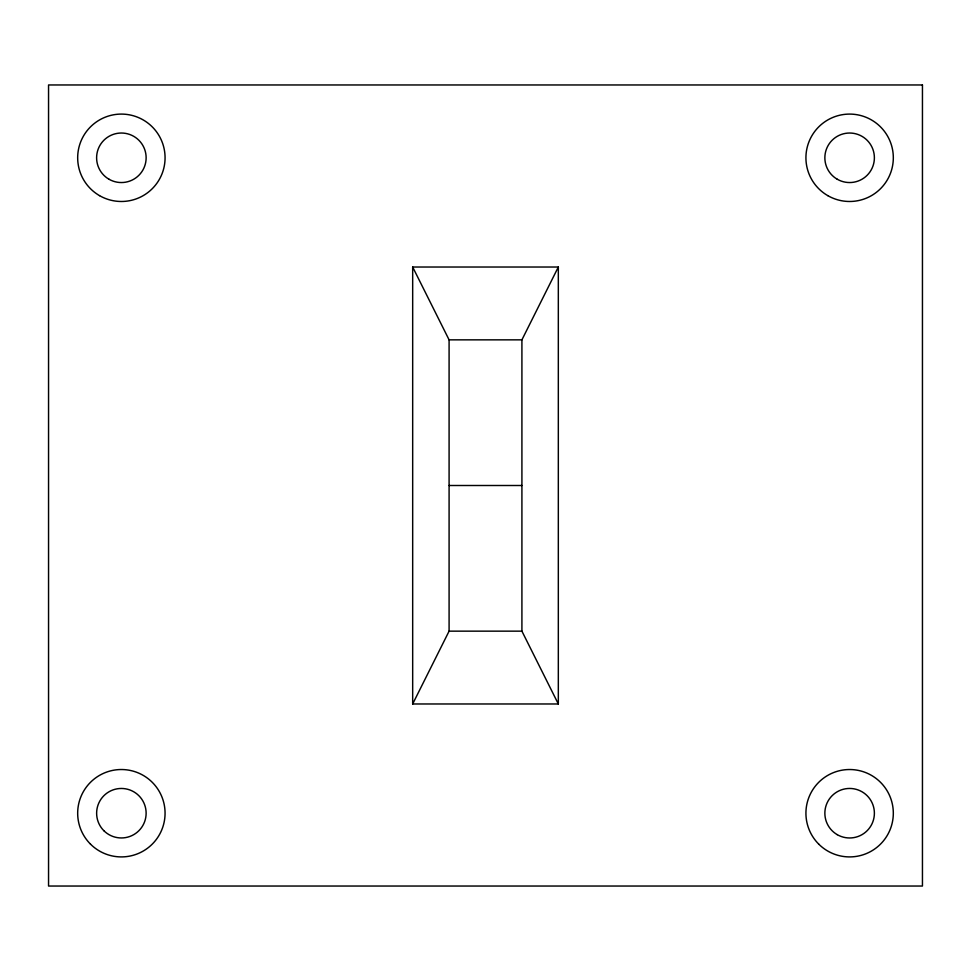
<?xml version="1.0" encoding="UTF-8"?>
<svg xmlns="http://www.w3.org/2000/svg" width="971" height="971" viewBox="0 0 971 971"><rect width="100%" height="100%" fill="white"/><g stroke="black" fill="none" stroke-linecap="round" stroke-linejoin="round"><path stroke-width="1.46" d="M558.325 703.975L521.913 631.15L521.913 339.85L558.325 267.025L412.675 267.025L412.675 703.975L558.325 703.975L558.325 267.025M412.675 703.975L449.088 631.15L449.088 339.85L412.675 267.025M449.088 339.85L521.913 339.85M449.088 485.5L521.913 485.5M449.088 631.15L521.913 631.15M922.45 84.963L48.55 84.963L48.55 886.038L922.45 886.038L922.45 84.963M90.473 844.115A43.695 43.695 0 0 0 163.577 824.525A43.695 43.695 0 0 0 110.063 771.01A43.695 43.695 0 0 0 90.473 844.115M818.723 844.115A43.695 43.695 0 0 0 891.827 824.525A43.695 43.695 0 0 0 838.313 771.01A43.695 43.695 0 0 0 818.723 844.115M827.778 195.632A43.695 43.695 0 0 0 893.32 157.788A43.695 43.695 0 0 0 827.778 119.943A43.695 43.695 0 0 0 827.778 195.632M99.528 195.632A43.695 43.695 0 0 0 165.07 157.788A43.695 43.695 0 0 0 99.528 119.943A43.695 43.695 0 0 0 99.528 195.632M103.873 830.715A24.761 24.761 0 0 0 145.286 819.621A24.761 24.761 0 0 0 114.966 789.302A24.761 24.761 0 0 0 103.873 830.715M837.245 834.659A24.761 24.761 0 0 0 874.386 813.213A24.761 24.761 0 0 0 837.245 791.766A24.761 24.761 0 0 0 837.245 834.659M837.245 179.234A24.761 24.761 0 0 0 874.386 157.788A24.761 24.761 0 0 0 837.245 136.341A24.761 24.761 0 0 0 837.245 179.234M108.995 179.234A24.761 24.761 0 0 0 146.136 157.788A24.761 24.761 0 0 0 108.995 136.341A24.761 24.761 0 0 0 108.995 179.234"/></g></svg>
